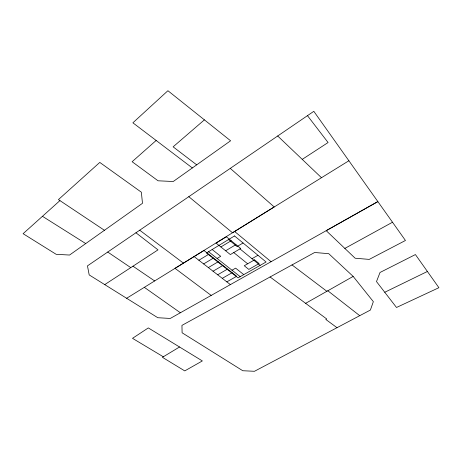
<?xml version="1.0" encoding="UTF-8"?>
<svg xmlns="http://www.w3.org/2000/svg" width="462" height="462" viewBox="0 0 462 462"><rect width="100%" height="100%" fill="white"/><g stroke="black" fill="none" stroke-linecap="round" stroke-linejoin="round"><path stroke-width="0.69" d="M59.933 200.606L23.1 233.691L56.168 254.314L69.56 255.041L142.481 203.309L141.36 192.209L99.786 162.416L58.426 199.596L104.447 230.295M156.15 140.465L132.132 161.717L158.044 180.792L173.233 181.514L230.602 140.783L167.914 90.714L132.889 122.805L192.336 167.949M204.383 119.866L173.123 146.829L196.702 164.853M135.938 232.779L313.819 111.325L405.451 240.483L369.225 259.396L355.134 258.223L326.212 230.677L377.858 201.599L170.264 318.451L157.79 317.717L89.195 274.919L87.462 265.875L135.938 232.779L158.004 249.867L104.735 284.609M302.24 159.373L328.084 142.533L307.473 115.65M126.634 298.285L348.897 160.753M198.879 260.245L208.76 254.273M220.871 246.956L231.191 240.719M163.305 356.779L162.422 357.317L184.76 370.899L202.35 360.932L148.314 327.916L132.507 338.334L163.305 356.779L179.539 346.991M203.644 263.929L213.525 258.027M225.635 250.779L235.955 244.612M217.1 258.449L220.703 256.3L212.162 249.52M243.064 242.989L237.087 246.546L228.546 239.57M208.362 267.585L218.243 261.74M213.04 271.206L222.921 265.419M217.671 274.792L227.552 269.069M232.005 270.212L235.603 268.139L243.763 274.624M251.986 258.714L257.952 255.278M222.268 278.349L232.149 272.684M226.819 281.872L236.7 276.27L203.956 250.491L175.034 268.341L211.18 295.42M305.63 303.338L353.164 276.409L373.348 301.651L370.38 310.06L254.475 371.286L242.787 370.738L182.103 332.784L181.947 325.381L314.628 252.5L328.73 253.673L353.164 276.409M344.831 248.423L392.515 222.234M384.748 292.267L396.5 307.478L438.9 287.699L415.413 254.556L380.024 272.47L376.49 281.589L384.748 292.267L427.402 271.471M42.452 216.303L85.724 243.572M107.721 252.038L130.763 267.625M132.969 266.187L154.655 280.948M144.335 287.341L180.376 312.757M337.006 327.697L325.826 319.456L326.709 318.959L270.068 276.969M139.691 230.197L183.437 263.126M292.001 264.917L326.877 291.303M194.063 256.537L230.382 284.609M327.829 290.771L359.736 315.673M208.553 251.709L240.171 276.651M233.755 252.564L247.655 263.796M239.963 248.891L260.141 265.373M188.796 196.685L232.525 232.767L274.203 206.953L230.255 168.364M234.621 231.474L271.067 261.706M277.691 135.984L321.477 177.708M226.38 236.787L216.066 243.093L230.359 254.574L240.673 248.469L226.38 236.787M234.523 235.943L206.439 252.991L238.046 277.858L266.106 262L234.523 235.943M254.568 259.835L244.259 265.748L248.81 269.404L259.118 263.554L254.568 259.835"/></g></svg>
